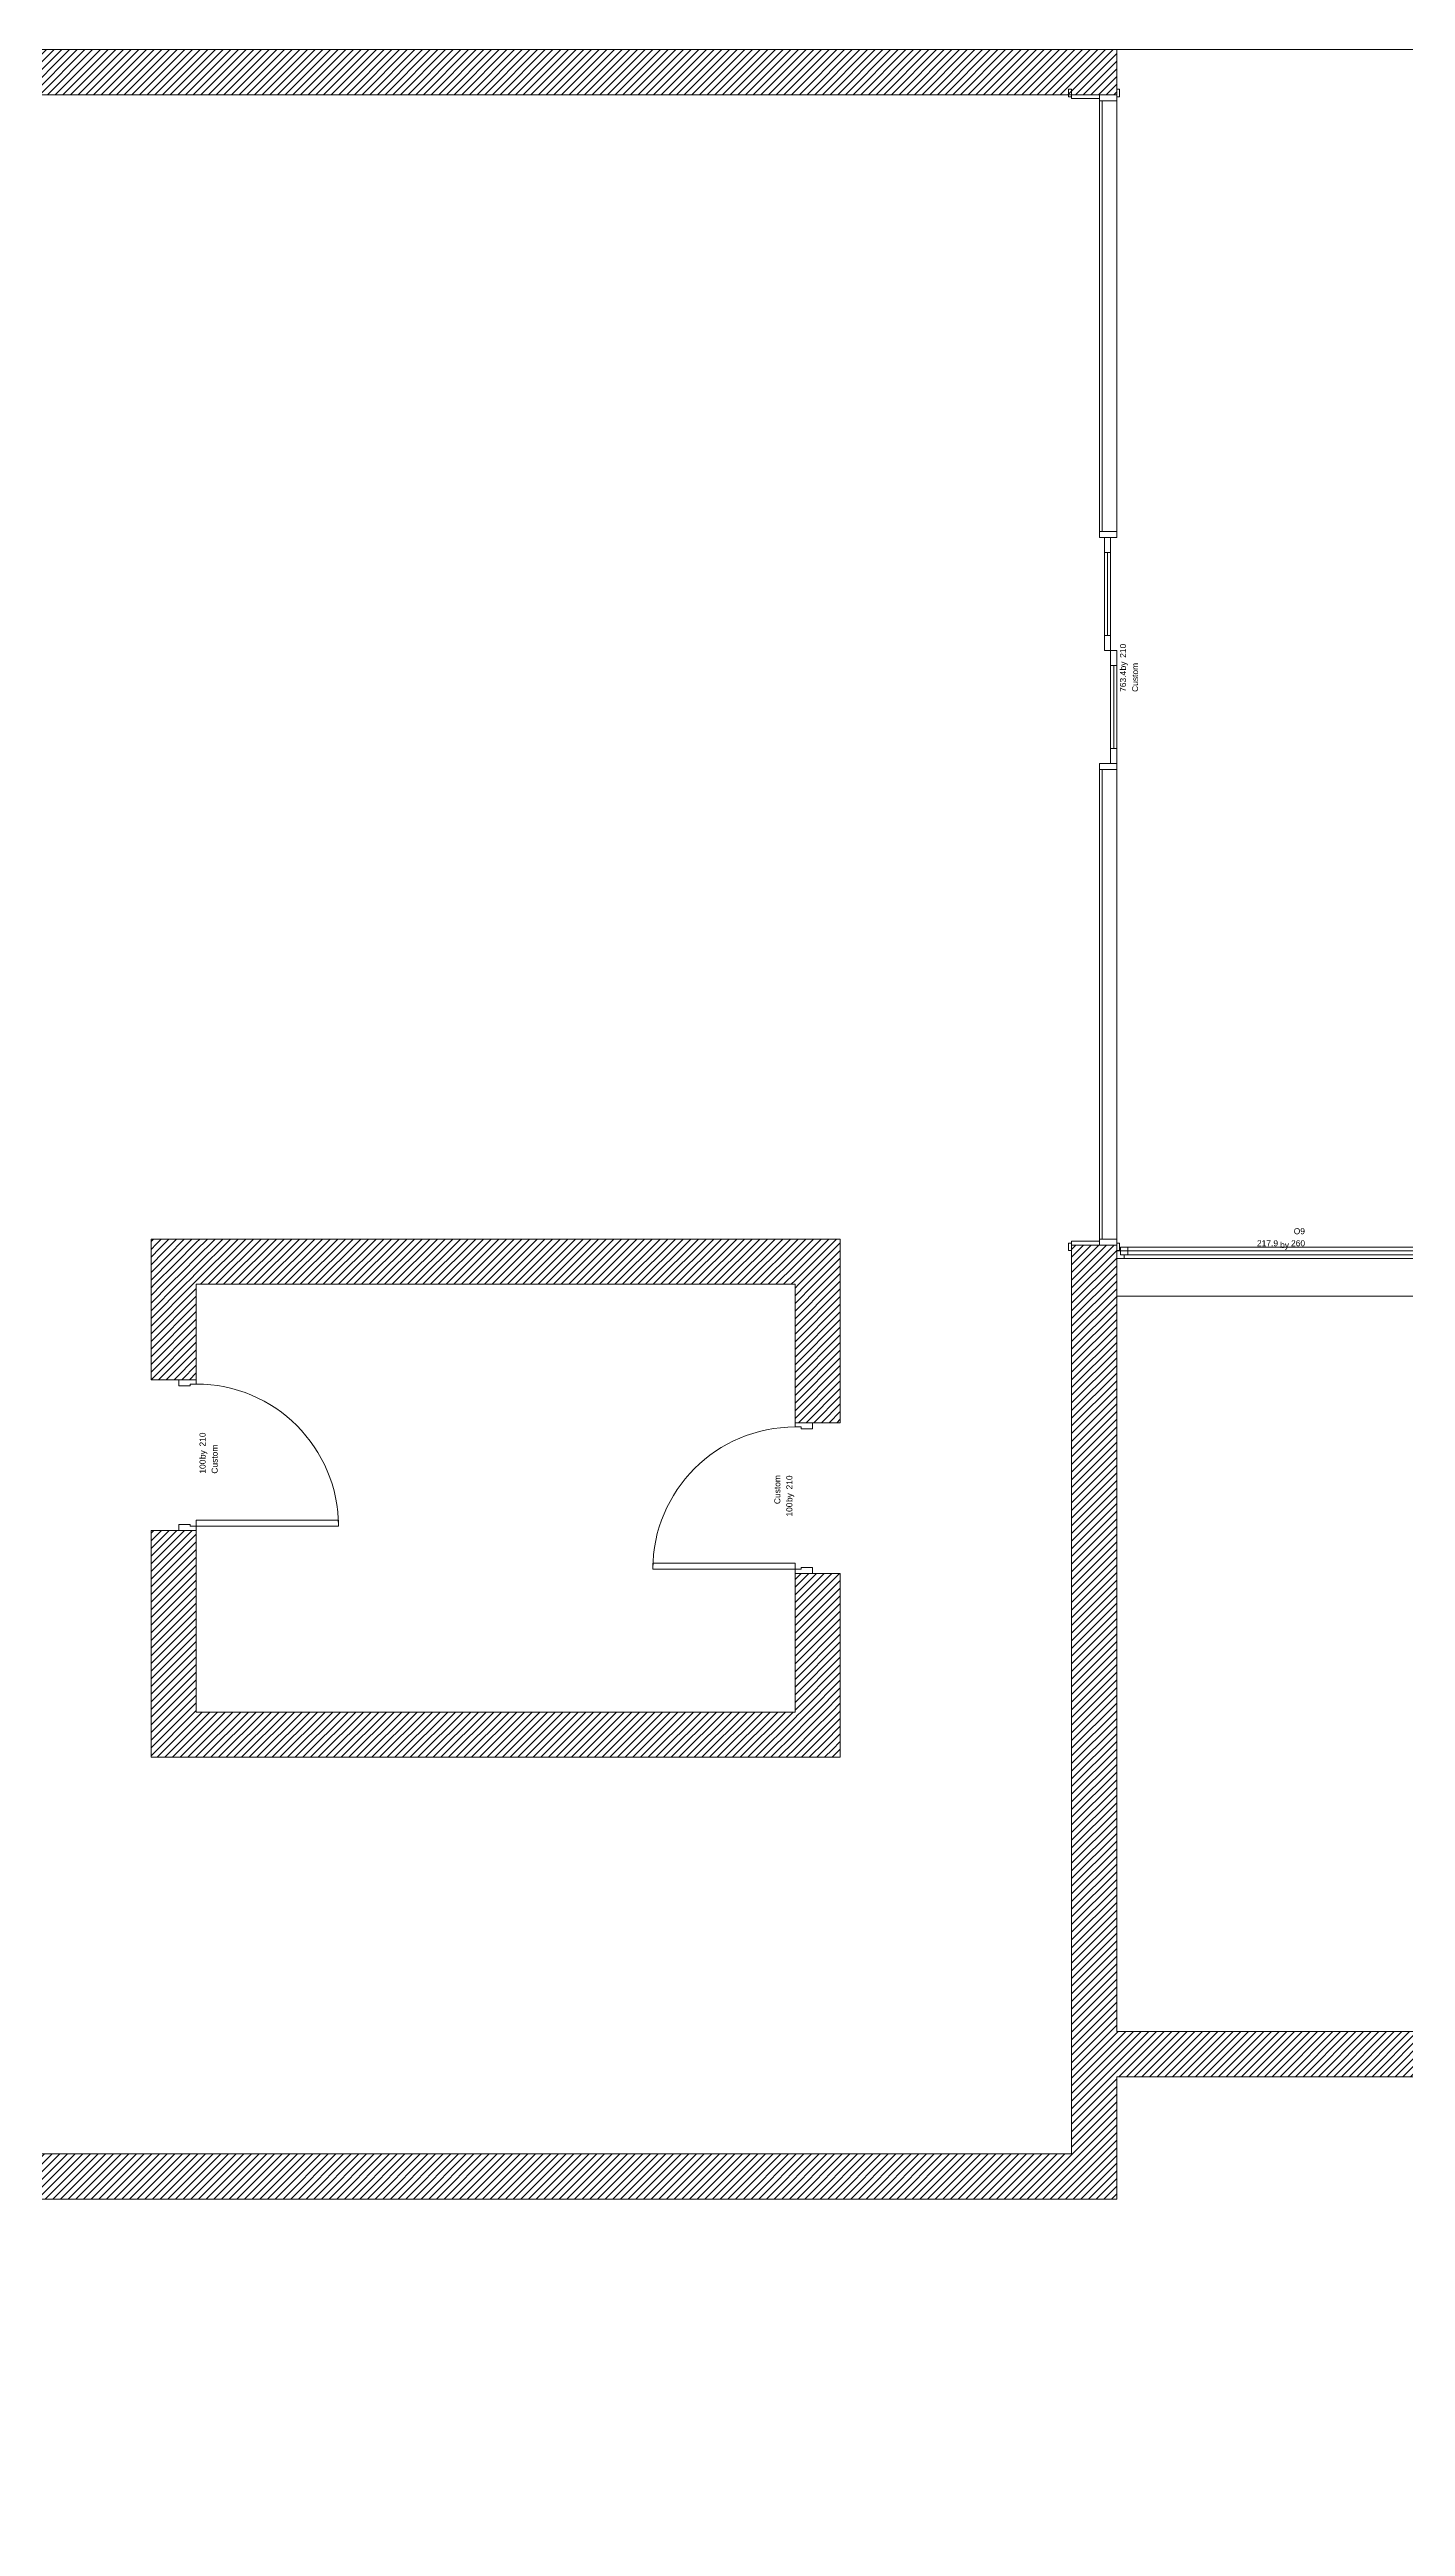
# Model space of a CAD drawing. Header units: millimetres. Extents: x -22335 to 45019, y -6963 to 25912.
# Drawn here: x 9029 to 18026, y 9474 to 25912 of the extents above; entities that cross this region are included whole.
import ezdxf
from ezdxf.enums import TextEntityAlignment as Align

# ---------------------------------------------------------------- set-up
doc = ezdxf.new("R2010")
doc.units = ezdxf.units.MM
doc.header["$MEASUREMENT"] = 0
for name, color, linetype in [('A_KONS_plosce', 7, 'Continuous'), ('A_KONS_zid zunanji', 7, 'Continuous'), ('Archicad Door Markers', 7, 'Continuous'), ('Archicad Doors', 7, 'Continuous'), ('Archicad Window Markers', 7, 'Continuous'), ('Archicad Windows', 7, 'Continuous')]:
    doc.layers.add(name, color=color, linetype=linetype)
for name, color, linetype, lineweight, true_color in [('A_KONS_plosce_Pen_No__89', 7, 'Continuous', 0, 0x71cebe), ('Archicad Doors_Pen_No__23', 7, 'Continuous', 20, 0xff6600), ('Archicad Doors_Pen_No__3', 7, 'Continuous', 13, 0xff6600), ('Archicad Windows_Pen_No__23', 7, 'Continuous', 20, 0xff6600), ('Archicad Windows_Pen_No__3', 7, 'Continuous', 13, 0xff6600)]:
    doc.layers.add(name, color=color, linetype=linetype, lineweight=lineweight, true_color=true_color)
for name, color, linetype, lineweight in [('A_KONS_zid zunanji_Pen_No__27', 7, 'Continuous', 20), ('Archicad Door Markers_Pen_No__7', 7, 'Continuous', 13), ('Archicad Doors_Pen_No__27', 7, 'Continuous', 20), ('Archicad Window Markers_Pen_No__7', 7, 'Continuous', 13), ('Archicad Windows_Pen_No__27', 7, 'Continuous', 20)]:
    doc.layers.add(name, color=color, linetype=linetype, lineweight=lineweight)
doc.styles.add('GENERATED_STYLE_1', font='arial.ttf')
pattern_1 = [(45, (0, 0), (-25.455843, 25.455843), [])]

# ---------------------------------------------------------------- blocks, each defined once
blk = doc.blocks.new('Slab_1', base_point=(-22196, 25912))
at = {"layer": 'A_KONS_plosce_Pen_No__89', "color": 123, "linetype": 'Continuous', "lineweight": 0, "true_color": 0x71cebe, "flags": 128}
blk.add_lwpolyline([(-22196, 25912), (-22196, -6834), (-12447, -6834), (-3773, -6834), (6716, -6834), (9171, -6834), (44877, -6834), (44877, 969), (44877, 11647), (44877, 25912)], close=True, dxfattribs=at)
blk = doc.blocks.new('Wall_18', base_point=(6271, 11647))
at = {"layer": 'A_KONS_zid zunanji', "linetype": 'Continuous', "lineweight": 0, "true_color": 0x000000}
h = blk.add_hatch(dxfattribs=at)
h.set_pattern_fill('Navadna_NF_Opeka', color=18, style=0, pattern_type=2)
h.set_pattern_definition(pattern_1)
h.paths.add_polyline_path([(6271, 11947), (6271, 11647), (6571, 11947)])
h = blk.add_hatch(dxfattribs=at)
h.set_pattern_fill('Navadna_NF_Opeka', color=18, style=0, pattern_type=2)
h.set_pattern_definition(pattern_1)
h.paths.add_polyline_path([(6571, 11947), (6271, 11647), (6571, 11647)])
h = blk.add_hatch(dxfattribs=at)
h.set_pattern_fill('Navadna_NF_Opeka', color=18, style=0, pattern_type=2)
h.set_pattern_definition(pattern_1)
h.paths.add_polyline_path([(15810, 11947), (6571, 11947), (6571, 11647), (15810, 11647)])
h = blk.add_hatch(dxfattribs=at)
h.set_pattern_fill('Navadna_NF_Opeka', color=18, style=0, pattern_type=2)
h.set_pattern_definition(pattern_1)
h.paths.add_polyline_path([(15810, 11947), (16110, 11647), (16110, 11947)])
h = blk.add_hatch(dxfattribs=at)
h.set_pattern_fill('Navadna_NF_Opeka', color=18, style=0, pattern_type=2)
h.set_pattern_definition(pattern_1)
h.paths.add_polyline_path([(15810, 11647), (16110, 11647), (15810, 11947)])
at = {"layer": 'A_KONS_zid zunanji_Pen_No__27', "color": 7, "linetype": 'Continuous', "lineweight": 20, "flags": 128}
for points in [[(6271, 11647), (6271, 11947)], [(15810, 11947), (6571, 11947)], [(16110, 11647), (16110, 11947)], [(6271, 11647), (16110, 11647)]]:
    blk.add_lwpolyline(points, dxfattribs=at)
blk = doc.blocks.new('Sliding Door with 2 Sidelights 27_5')
at = {"layer": 'Archicad Doors_Pen_No__23', "color": 30, "linetype": 'Continuous', "lineweight": 20, "true_color": 0xff6600}
for p, q in [((-3777, 0), (-3817, 0)), ((-3817, 0), (-3817, -115)), ((-3777, -115), (-3777, 0)), ((-919, 0), (-3777, 0)), ((-879, 0), (-919, 0)), ((-919, 0), (-919, -115)), ((-879, -115), (-879, 0)), ((661, 0), (621, 0)), ((621, 0), (621, -115)), ((661, -115), (661, 0)), ((3777, 0), (661, 0)), ((3817, 0), (3777, 0)), ((3777, 0), (3777, -115)), ((3817, -115), (3817, 0)), ((-3817, -115), (-3777, -115)), ((-919, -115), (-879, -115)), ((621, -115), (661, -115)), ((3777, -115), (3817, -115))]:
    blk.add_line(p, q, dxfattribs=at)
at = {"layer": 'Archicad Doors_Pen_No__23', "color": 30, "linetype": 'Continuous', "lineweight": 20, "true_color": 0xff6600, "flags": 128}
for points in [[(-919, -115), (-3777, -115), (-3777, 0), (-919, 0)], [(3777, 0), (661, 0), (661, -115), (3777, -115)]]:
    blk.add_lwpolyline(points, close=True, dxfattribs=at)
at = {"layer": 'Archicad Doors_Pen_No__27', "color": 7, "linetype": 'Continuous', "lineweight": 20}
for p, q in [((-3817, 0), (-3854, 0)), ((-3817, 0), (-3854, 0)), ((-3817, 0), (-3817, -115)), ((-3817, 0), (-3817, -115)), ((3817, 0), (3817, -115)), ((3817, 0), (3817, -115)), ((3817, 0), (3854, 0)), ((3817, 0), (3854, 0)), ((-3817, -115), (-3817, -300)), ((-3817, -115), (-3817, -300)), ((3817, -115), (3817, -300)), ((3817, -115), (3817, -300)), ((-3817, -300), (-3854, -300)), ((-3817, -300), (-3854, -300)), ((3817, -300), (3854, -300)), ((3817, -300), (3854, -300))]:
    blk.add_line(p, q, dxfattribs=at)
at = {"layer": 'Archicad Doors_Pen_No__3', "color": 30, "linetype": 'Continuous', "lineweight": 13, "true_color": 0xff6600}
for p, q in [((-3854, 0), (-3854, 19)), ((-3854, 19), (-3804, 19)), ((-3804, 0), (-3854, 0)), ((-3804, 19), (-3804, 0)), ((-129, 0), (-29, 0)), ((-129, -40), (-129, 0)), ((-29, 0), (-29, -40)), ((521, -40), (521, 0)), ((521, 0), (621, 0)), ((621, 0), (621, -40)), ((3804, 19), (3854, 19)), ((3804, 0), (3804, 19)), ((3854, 0), (3804, 0)), ((3854, 19), (3854, 0)), ((-3817, -300), (-3817, -115)), ((-3817, -115), (-3792, -115)), ((-3792, -115), (-3792, -300)), ((-3777, -97), (-919, -97)), ((-879, -40), (-779, -40)), ((-879, -80), (-879, -40)), ((-779, -80), (-879, -80)), ((-779, -40), (-779, -80)), ((-779, -60), (-229, -60)), ((-229, -80), (-229, -40)), ((-229, -40), (-129, -40)), ((-129, -80), (-229, -80)), ((-29, -40), (-129, -40)), ((-129, -40), (-129, -80)), ((-29, -20), (521, -20)), ((621, -40), (521, -40)), ((3777, -97), (661, -97)), ((3792, -300), (3792, -115)), ((3792, -115), (3817, -115)), ((3817, -115), (3817, -300)), ((-3854, -319), (-3854, -300)), ((-3854, -300), (-3804, -300)), ((-3804, -319), (-3854, -319)), ((-3792, -300), (-3817, -300)), ((-3804, -300), (-3804, -319)), ((3817, -300), (3792, -300)), ((3804, -300), (3854, -300)), ((3804, -319), (3804, -300)), ((3854, -319), (3804, -319)), ((3854, -300), (3854, -319))]:
    blk.add_line(p, q, dxfattribs=at)
at = {"layer": 'Archicad Doors_Pen_No__3', "color": 30, "linetype": 'Continuous', "lineweight": 13, "true_color": 0xff6600, "flags": 128}
for points in [[(-29, 0), (521, 0), (521, -20), (-29, -20)], [(-779, -40), (-229, -40), (-229, -60), (-779, -60)], [(-779, -60), (-229, -60), (-229, -80), (-779, -80)], [(-29, -20), (521, -20), (521, -40), (-29, -40)]]:
    blk.add_lwpolyline(points, close=True, dxfattribs=at)
blk = doc.blocks.new('Basic Window-Door-Skylight Marker')
at = {"layer": 'Archicad Window Markers_Pen_No__7', "color": 7, "lineweight": 13, "style": 'GENERATED_STYLE_1'}
for tag, p in [('AC_WIDO_ID', (-157, 99)), ('AC_WIDO_A_SIZE', (-157, 20)), ('GS_Separator', (-23, 8)), ('AC_WIDO_B_SIZE', (65, 19))]:
    blk.add_attdef(tag, text='', height=40, dxfattribs=at).set_placement(p, align=Align.BOTTOM_LEFT)
blk = doc.blocks.new('Wall_31', base_point=(16110, 11647))
at = {"layer": 'A_KONS_zid zunanji', "linetype": 'Continuous', "lineweight": 0, "true_color": 0x000000}
h = blk.add_hatch(dxfattribs=at)
h.set_pattern_fill('Navadna_NF_Opeka', color=18, style=0, pattern_type=2)
h.set_pattern_definition(pattern_1)
h.paths.add_polyline_path([(15810, 25612), (16110, 25912), (15810, 25912)])
h = blk.add_hatch(dxfattribs=at)
h.set_pattern_fill('Navadna_NF_Opeka', color=18, style=0, pattern_type=2)
h.set_pattern_definition(pattern_1)
h.paths.add_polyline_path([(15810, 25612), (16110, 25612), (16110, 25912)])
h = blk.add_hatch(dxfattribs=at)
h.set_pattern_fill('Navadna_NF_Opeka', color=18, style=0, pattern_type=2)
h.set_pattern_definition(pattern_1)
h.paths.add_polyline_path([(15810, 11947), (16110, 11947), (16110, 17978), (15810, 17978)])
at = {"layer": 'A_KONS_zid zunanji_Pen_No__27', "color": 7, "linetype": 'Continuous', "lineweight": 20}
for p, q in [((15810, 25612), (15810, 25649)), ((16110, 25612), (16110, 25649)), ((15995, 25612), (15810, 25612)), ((16110, 25612), (15995, 25612)), ((15810, 17978), (15810, 17941)), ((15995, 17978), (15810, 17978)), ((16110, 17978), (15995, 17978)), ((16110, 17978), (16110, 17941))]:
    blk.add_line(p, q, dxfattribs=at)
at = {"layer": 'A_KONS_zid zunanji_Pen_No__27', "color": 7, "linetype": 'Continuous', "lineweight": 20, "flags": 128}
for points in [[(16110, 25912), (15810, 25912)], [(16110, 25612), (16110, 25912)], [(15810, 17978), (15810, 11947)], [(16110, 17939), (16110, 17978)], [(16110, 12759), (16110, 17639)], [(16110, 11947), (16110, 12459)]]:
    blk.add_lwpolyline(points, dxfattribs=at)
at = {"layer": 'Archicad Door Markers', "color": 161, "lineweight": 13, "true_color": 0x40a5ff}
ref = blk.add_blockref('Basic Window-Door-Skylight Marker', (15810, 21795), dxfattribs=dict(at, rotation=90))
ref.add_attrib('AC_MarkerText_1', 'Custom', dxfattribs={"layer": 'Archicad Door Markers_Pen_No__7', "color": 7, "lineweight": 13, "height": 40, "rotation": 90, "style": 'GENERATED_STYLE_1'}).set_placement((16264, 21649), align=Align.BOTTOM_LEFT)
ref.add_attrib('GS_Separator', ' by ', dxfattribs={"layer": 'Archicad Door Markers_Pen_No__7', "color": 7, "lineweight": 13, "height": 40, "rotation": 90, "style": 'GENERATED_STYLE_1'}).set_placement((16184, 21776), align=Align.BOTTOM_LEFT)
ref.add_attrib('AC_WIDO_A_SIZE', '763.4', dxfattribs={"layer": 'Archicad Door Markers_Pen_No__7', "color": 7, "lineweight": 13, "height": 40, "rotation": 90, "style": 'GENERATED_STYLE_1'}).set_placement((16184, 21649), align=Align.BOTTOM_LEFT)
ref.add_attrib('AC_WIDO_B_SIZE', '210', dxfattribs={"layer": 'Archicad Door Markers_Pen_No__7', "color": 7, "lineweight": 13, "height": 40, "rotation": 90, "style": 'GENERATED_STYLE_1'}).set_placement((16184, 21875), align=Align.BOTTOM_LEFT)
at = {"layer": 'Archicad Doors', "color": 21, "linetype": 'Continuous', "lineweight": 0, "true_color": 0xff9955, "zscale": 1000, "rotation": 270}
blk.add_blockref('Sliding Door with 2 Sidelights 27_5', (16110, 21795), dxfattribs=at)
blk = doc.blocks.new('Wall_32', base_point=(6271, 25912))
at = {"layer": 'A_KONS_zid zunanji', "linetype": 'Continuous', "lineweight": 0, "true_color": 0x000000}
h = blk.add_hatch(dxfattribs=at)
h.set_pattern_fill('Navadna_NF_Opeka', color=18, style=0, pattern_type=2)
h.set_pattern_definition(pattern_1)
h.paths.add_polyline_path([(6571, 25612), (15810, 25612), (15810, 25912), (6571, 25912)])
at = {"layer": 'A_KONS_zid zunanji_Pen_No__27', "color": 7, "linetype": 'Continuous', "lineweight": 20, "flags": 128}
for points in [[(15810, 25912), (6571, 25912)], [(6571, 25612), (15810, 25612)]]:
    blk.add_lwpolyline(points, dxfattribs=at)
blk = doc.blocks.new('Window 27_9')
at = {"layer": 'Archicad Windows_Pen_No__23', "color": 30, "linetype": 'Continuous', "lineweight": 20, "true_color": 0xff6600}
for p, q in [((-1090, 0), (-1065, 0)), ((-1065, 25), (-1015, 25)), ((-1065, -25), (-1065, 25)), ((-1065, 0), (-1065, -25)), ((-1015, 25), (-1015, -25)), ((-1015, 25), (1015, 25)), ((-1015, 0), (1015, 0)), ((1015, -25), (1015, 25)), ((1015, 25), (1065, 25)), ((1065, 25), (1065, -25)), ((1065, -25), (1065, 0)), ((1065, 0), (1090, 0)), ((-1040, -50), (-1090, -50)), ((-1065, -25), (-1040, -25)), ((-1015, -25), (-1065, -25)), ((-1040, -25), (-1040, -50)), ((1015, -25), (-1015, -25)), ((1065, -25), (1015, -25)), ((1040, -50), (1040, -25)), ((1040, -25), (1065, -25)), ((1090, -50), (1040, -50))]:
    blk.add_line(p, q, dxfattribs=at)
at = {"layer": 'Archicad Windows_Pen_No__27', "color": 7, "linetype": 'Continuous', "lineweight": 20}
for p, q in [((-1090, 0), (-1090, -50)), ((-1090, 0), (-1090, -50)), ((1090, 0), (1090, -50)), ((1090, 0), (1090, -50)), ((-1090, -50), (-1090, -300)), ((1090, -50), (1090, -300))]:
    blk.add_line(p, q, dxfattribs=at)
at = {"layer": 'Archicad Windows_Pen_No__3', "color": 30, "linetype": 'Continuous', "lineweight": 13, "true_color": 0xff6600}
for p, q in [((-1090, 0), (1090, 0)), ((-1015, 25), (1015, 25)), ((1040, -50), (-1040, -50)), ((-1090, -300), (1090, -300))]:
    blk.add_line(p, q, dxfattribs=at)
blk = doc.blocks.new('Window 27_10')
at = {"layer": 'Archicad Windows_Pen_No__23', "color": 30, "linetype": 'Continuous', "lineweight": 20, "true_color": 0xff6600}
for p, q in [((-1162, 0), (-1137, 0)), ((-1137, 25), (-1087, 25)), ((-1137, -25), (-1137, 25)), ((-1137, 0), (-1137, -25)), ((-1087, 25), (-1087, -25)), ((-1087, 25), (1087, 25)), ((-1087, 0), (1087, 0)), ((1087, -25), (1087, 25)), ((1087, 25), (1137, 25)), ((1137, 25), (1137, -25)), ((1137, -25), (1137, 0)), ((1137, 0), (1162, 0)), ((-1112, -50), (-1162, -50)), ((-1137, -25), (-1112, -25)), ((-1087, -25), (-1137, -25)), ((-1112, -25), (-1112, -50)), ((1087, -25), (-1087, -25)), ((1137, -25), (1087, -25)), ((1112, -50), (1112, -25)), ((1112, -25), (1137, -25)), ((1162, -50), (1112, -50))]:
    blk.add_line(p, q, dxfattribs=at)
at = {"layer": 'Archicad Windows_Pen_No__27', "color": 7, "linetype": 'Continuous', "lineweight": 20}
for p, q in [((-1162, 0), (-1162, -50)), ((-1162, 0), (-1162, -50)), ((1162, 0), (1162, -50)), ((1162, 0), (1162, -50)), ((-1162, -50), (-1162, -300)), ((1162, -50), (1162, -300))]:
    blk.add_line(p, q, dxfattribs=at)
at = {"layer": 'Archicad Windows_Pen_No__3', "color": 30, "linetype": 'Continuous', "lineweight": 13, "true_color": 0xff6600}
for p, q in [((-1162, 0), (1162, 0)), ((-1087, 25), (1087, 25)), ((1112, -50), (-1112, -50)), ((-1162, -300), (1162, -300))]:
    blk.add_line(p, q, dxfattribs=at)
blk = doc.blocks.new('Wall_37', base_point=(25274, 17939))
at = {"layer": 'A_KONS_zid zunanji', "linetype": 'Continuous', "lineweight": 0, "true_color": 0x000000}
h = blk.add_hatch(dxfattribs=at)
h.set_pattern_fill('Navadna_NF_Opeka', color=18, style=0, pattern_type=2)
h.set_pattern_definition(pattern_1)
h.paths.add_polyline_path([(18290, 17939), (18290, 17639), (22949, 17639), (22949, 17939)])
at = {"layer": 'A_KONS_zid zunanji_Pen_No__27', "color": 7, "linetype": 'Continuous', "lineweight": 20}
for p, q in [((16110, 17939), (16110, 17889)), ((18290, 17939), (18290, 17889)), ((22949, 17939), (22949, 17889)), ((25274, 17939), (25274, 17889)), ((16110, 17889), (16110, 17639)), ((18290, 17889), (18290, 17639)), ((22949, 17889), (22949, 17639)), ((25274, 17889), (25274, 17639))]:
    blk.add_line(p, q, dxfattribs=at)
at = {"layer": 'A_KONS_zid zunanji_Pen_No__27', "color": 7, "linetype": 'Continuous', "lineweight": 20, "flags": 128}
for points in [[(22949, 17939), (18290, 17939)], [(18590, 17639), (22649, 17639)]]:
    blk.add_lwpolyline(points, dxfattribs=at)
at = {"layer": 'Archicad Window Markers', "color": 161, "lineweight": 13, "true_color": 0x40a5ff}
ref = blk.add_blockref('Basic Window-Door-Skylight Marker', (17200, 17639), dxfattribs=dict(at, rotation=180))
ref.add_attrib('GS_Separator', ' by ', dxfattribs={"layer": 'Archicad Window Markers_Pen_No__7', "color": 7, "lineweight": 13, "height": 40, "rotation": 360, "style": 'GENERATED_STYLE_1'}).set_placement((17179, 17947), align=Align.BOTTOM_LEFT)
ref.add_attrib('AC_WIDO_ID', 'O9', dxfattribs={"layer": 'Archicad Window Markers_Pen_No__7', "color": 7, "lineweight": 13, "height": 40, "rotation": 360, "style": 'GENERATED_STYLE_1'}).set_placement((17285, 18038), align=Align.BOTTOM_LEFT)
ref.add_attrib('AC_WIDO_A_SIZE', '217.9', dxfattribs={"layer": 'Archicad Window Markers_Pen_No__7', "color": 7, "lineweight": 13, "height": 40, "rotation": 360, "style": 'GENERATED_STYLE_1'}).set_placement((17041, 17958), align=Align.BOTTOM_LEFT)
ref.add_attrib('AC_WIDO_B_SIZE', '260', dxfattribs={"layer": 'Archicad Window Markers_Pen_No__7', "color": 7, "lineweight": 13, "height": 40, "rotation": 360, "style": 'GENERATED_STYLE_1'}).set_placement((17267, 17958), align=Align.BOTTOM_LEFT)
ref = blk.add_blockref('Basic Window-Door-Skylight Marker', (24112, 17639), dxfattribs=dict(at, rotation=180))
ref.add_attrib('GS_Separator', ' by ', dxfattribs={"layer": 'Archicad Window Markers_Pen_No__7', "color": 7, "lineweight": 13, "height": 40, "rotation": 360, "style": 'GENERATED_STYLE_1'}).set_placement((24090, 17947), align=Align.BOTTOM_LEFT)
ref.add_attrib('AC_WIDO_ID', 'O0', dxfattribs={"layer": 'Archicad Window Markers_Pen_No__7', "color": 7, "lineweight": 13, "height": 40, "rotation": 360, "style": 'GENERATED_STYLE_1'}).set_placement((24197, 18038), align=Align.BOTTOM_LEFT)
ref.add_attrib('AC_WIDO_A_SIZE', '232.5', dxfattribs={"layer": 'Archicad Window Markers_Pen_No__7', "color": 7, "lineweight": 13, "height": 40, "rotation": 360, "style": 'GENERATED_STYLE_1'}).set_placement((23953, 17958), align=Align.BOTTOM_LEFT)
ref.add_attrib('AC_WIDO_B_SIZE', '260', dxfattribs={"layer": 'Archicad Window Markers_Pen_No__7', "color": 7, "lineweight": 13, "height": 40, "rotation": 360, "style": 'GENERATED_STYLE_1'}).set_placement((24179, 17958), align=Align.BOTTOM_LEFT)
at = {"layer": 'Archicad Windows', "color": 21, "linetype": 'Continuous', "lineweight": 0, "true_color": 0xff9955, "zscale": 1000}
blk.add_blockref('Window 27_9', (17200, 17939), dxfattribs=at)
at = {"layer": 'Archicad Windows', "color": 21, "linetype": 'Continuous', "lineweight": 0, "true_color": 0xff9955, "xscale": -1, "zscale": 1000}
blk.add_blockref('Window 27_10', (24112, 17939), dxfattribs=at)
blk = doc.blocks.new('Wall_38', base_point=(25274, 12759))
at = {"layer": 'A_KONS_zid zunanji', "linetype": 'Continuous', "lineweight": 0, "true_color": 0x000000}
h = blk.add_hatch(dxfattribs=at)
h.set_pattern_fill('Navadna_NF_Opeka', color=18, style=0, pattern_type=2)
h.set_pattern_definition(pattern_1)
h.paths.add_polyline_path([(25274, 12759), (16110, 12759), (16110, 12459), (25274, 12459)])
at = {"layer": 'A_KONS_zid zunanji_Pen_No__27', "color": 7, "linetype": 'Continuous', "lineweight": 20, "flags": 128}
for points in [[(18290, 12759), (16110, 12759)], [(20267, 12759), (18590, 12759)], [(22649, 12759), (20567, 12759)], [(25274, 12759), (22949, 12759)], [(16110, 12459), (25274, 12459)]]:
    blk.add_lwpolyline(points, dxfattribs=at)
blk = doc.blocks.new('Wall_50', base_point=(9702, 18018))
at = {"layer": 'A_KONS_zid zunanji', "linetype": 'Continuous', "lineweight": 0, "true_color": 0x000000}
h = blk.add_hatch(dxfattribs=at)
h.set_pattern_fill('Navadna_NF_Opeka', color=18, style=0, pattern_type=2)
h.set_pattern_definition(pattern_1)
h.paths.add_polyline_path([(10002, 17718), (9702, 18018), (9702, 17718)])
h = blk.add_hatch(dxfattribs=at)
h.set_pattern_fill('Navadna_NF_Opeka', color=18, style=0, pattern_type=2)
h.set_pattern_definition(pattern_1)
h.paths.add_polyline_path([(10002, 18018), (9702, 18018), (10002, 17718)])
h = blk.add_hatch(dxfattribs=at)
h.set_pattern_fill('Navadna_NF_Opeka', color=18, style=0, pattern_type=2)
h.set_pattern_definition(pattern_1)
h.paths.add_polyline_path([(10002, 17718), (13976, 17718), (13976, 18018), (10002, 18018)])
h = blk.add_hatch(dxfattribs=at)
h.set_pattern_fill('Navadna_NF_Opeka', color=18, style=0, pattern_type=2)
h.set_pattern_definition(pattern_1)
h.paths.add_polyline_path([(13976, 17718), (14276, 17718), (14276, 18018)])
h = blk.add_hatch(dxfattribs=at)
h.set_pattern_fill('Navadna_NF_Opeka', color=18, style=0, pattern_type=2)
h.set_pattern_definition(pattern_1)
h.paths.add_polyline_path([(13976, 17718), (14276, 18018), (13976, 18018)])
at = {"layer": 'A_KONS_zid zunanji_Pen_No__27', "color": 7, "linetype": 'Continuous', "lineweight": 20, "flags": 128}
for points in [[(9702, 18018), (9702, 17718)], [(14276, 18018), (9702, 18018)], [(14276, 18018), (14276, 17718)], [(10002, 17718), (13976, 17718)]]:
    blk.add_lwpolyline(points, dxfattribs=at)
blk = doc.blocks.new('Door 27_3')
at = {"layer": 'Archicad Doors_Pen_No__23', "color": 30, "linetype": 'Continuous', "lineweight": 20, "true_color": 0xff6600}
for p, q in [((-472, 0), (-500, 0)), ((-500, 0), (-500, -115)), ((-472, -40), (-472, 0)), ((500, 0), (472, 0)), ((472, 0), (472, -40)), ((500, -115), (500, 0)), ((-500, -115), (-460, -115)), ((-460, -40), (-472, -40)), ((-460, -115), (-460, -40)), ((472, -40), (460, -40)), ((460, -40), (460, -115)), ((460, -115), (500, -115))]:
    blk.add_line(p, q, dxfattribs=at)
at = {"layer": 'Archicad Doors_Pen_No__27', "color": 7, "linetype": 'Continuous', "lineweight": 20}
for p, q in [((-500, 0), (-500, -115)), ((-500, 0), (-500, -115)), ((500, 0), (500, -115)), ((500, 0), (500, -115)), ((-500, -115), (-500, -300)), ((500, -115), (500, -300))]:
    blk.add_line(p, q, dxfattribs=at)
at = {"layer": 'Archicad Doors_Pen_No__3', "color": 30, "linetype": 'Continuous', "lineweight": 13, "true_color": 0xff6600}
for p, q in [((432, 0), (432, 944)), ((432, 944), (472, 944)), ((472, 944), (472, 0)), ((472, 0), (432, 0))]:
    blk.add_line(p, q, dxfattribs=at)
blk.add_arc((472, 0), 944, 90, 180, dxfattribs=at)
blk = doc.blocks.new('Wall_51', base_point=(14276, 18018))
at = {"layer": 'A_KONS_zid zunanji', "linetype": 'Continuous', "lineweight": 0, "true_color": 0x000000}
h = blk.add_hatch(dxfattribs=at)
h.set_pattern_fill('Navadna_NF_Opeka', color=18, style=0, pattern_type=2)
h.set_pattern_definition(pattern_1)
h.paths.add_polyline_path([(13976, 17718), (13976, 16799), (14276, 16799), (14276, 17718)])
h = blk.add_hatch(dxfattribs=at)
h.set_pattern_fill('Navadna_NF_Opeka', color=18, style=0, pattern_type=2)
h.set_pattern_definition(pattern_1)
h.paths.add_polyline_path([(13976, 14879), (14276, 14879), (14276, 15799), (13976, 15799)])
h = blk.add_hatch(dxfattribs=at)
h.set_pattern_fill('Navadna_NF_Opeka', color=18, style=0, pattern_type=2)
h.set_pattern_definition(pattern_1)
h.paths.add_polyline_path([(13976, 14579), (14276, 14579), (13976, 14879)])
h = blk.add_hatch(dxfattribs=at)
h.set_pattern_fill('Navadna_NF_Opeka', color=18, style=0, pattern_type=2)
h.set_pattern_definition(pattern_1)
h.paths.add_polyline_path([(13976, 14879), (14276, 14579), (14276, 14879)])
at = {"layer": 'A_KONS_zid zunanji_Pen_No__27', "color": 7, "linetype": 'Continuous', "lineweight": 20}
for p, q in [((13976, 16799), (14091, 16799)), ((14091, 16799), (14276, 16799)), ((13976, 15799), (14091, 15799)), ((14091, 15799), (14276, 15799))]:
    blk.add_line(p, q, dxfattribs=at)
at = {"layer": 'A_KONS_zid zunanji_Pen_No__27', "color": 7, "linetype": 'Continuous', "lineweight": 20, "flags": 128}
for points in [[(13976, 17718), (13976, 16799)], [(14276, 16799), (14276, 17718)], [(13976, 15799), (13976, 14879)], [(14276, 14579), (14276, 15799)], [(14276, 14579), (13976, 14579)]]:
    blk.add_lwpolyline(points, dxfattribs=at)
at = {"layer": 'Archicad Door Markers', "color": 161, "lineweight": 13, "true_color": 0x40a5ff}
ref = blk.add_blockref('Basic Window-Door-Skylight Marker', (14276, 16299), dxfattribs=dict(at, rotation=270))
ref.add_attrib('AC_MarkerText_1', 'Custom', dxfattribs={"layer": 'Archicad Door Markers_Pen_No__7', "color": 7, "lineweight": 13, "height": 40, "rotation": 90, "style": 'GENERATED_STYLE_1'}).set_placement((13890, 16259), align=Align.BOTTOM_LEFT)
ref.add_attrib('GS_Separator', ' by ', dxfattribs={"layer": 'Archicad Door Markers_Pen_No__7', "color": 7, "lineweight": 13, "height": 40, "rotation": 90, "style": 'GENERATED_STYLE_1'}).set_placement((13970, 16257), align=Align.BOTTOM_LEFT)
ref.add_attrib('AC_WIDO_A_SIZE', '100', dxfattribs={"layer": 'Archicad Door Markers_Pen_No__7', "color": 7, "lineweight": 13, "height": 40, "rotation": 90, "style": 'GENERATED_STYLE_1'}).set_placement((13970, 16176), align=Align.BOTTOM_LEFT)
ref.add_attrib('AC_WIDO_B_SIZE', '210', dxfattribs={"layer": 'Archicad Door Markers_Pen_No__7', "color": 7, "lineweight": 13, "height": 40, "rotation": 90, "style": 'GENERATED_STYLE_1'}).set_placement((13970, 16356), align=Align.BOTTOM_LEFT)
at = {"layer": 'Archicad Doors', "color": 21, "linetype": 'Continuous', "lineweight": 0, "true_color": 0xff9955, "xscale": -1, "zscale": 1000, "rotation": 90}
blk.add_blockref('Door 27_3', (13976, 16299), dxfattribs=at)
blk = doc.blocks.new('Wall_52', base_point=(14276, 14579))
at = {"layer": 'A_KONS_zid zunanji', "linetype": 'Continuous', "lineweight": 0, "true_color": 0x000000}
h = blk.add_hatch(dxfattribs=at)
h.set_pattern_fill('Navadna_NF_Opeka', color=18, style=0, pattern_type=2)
h.set_pattern_definition(pattern_1)
h.paths.add_polyline_path([(9702, 14879), (9702, 14579), (10002, 14879)])
h = blk.add_hatch(dxfattribs=at)
h.set_pattern_fill('Navadna_NF_Opeka', color=18, style=0, pattern_type=2)
h.set_pattern_definition(pattern_1)
h.paths.add_polyline_path([(10002, 14879), (9702, 14579), (10002, 14579)])
h = blk.add_hatch(dxfattribs=at)
h.set_pattern_fill('Navadna_NF_Opeka', color=18, style=0, pattern_type=2)
h.set_pattern_definition(pattern_1)
h.paths.add_polyline_path([(13976, 14879), (10002, 14879), (10002, 14579), (13976, 14579)])
at = {"layer": 'A_KONS_zid zunanji_Pen_No__27', "color": 7, "linetype": 'Continuous', "lineweight": 20, "flags": 128}
for points in [[(9702, 14579), (9702, 14879)], [(13976, 14879), (10002, 14879)], [(9702, 14579), (13976, 14579)]]:
    blk.add_lwpolyline(points, dxfattribs=at)
blk = doc.blocks.new('Wall_53', base_point=(9702, 14579))
at = {"layer": 'A_KONS_zid zunanji', "linetype": 'Continuous', "lineweight": 0, "true_color": 0x000000}
h = blk.add_hatch(dxfattribs=at)
h.set_pattern_fill('Navadna_NF_Opeka', color=18, style=0, pattern_type=2)
h.set_pattern_definition(pattern_1)
h.paths.add_polyline_path([(10002, 17718), (9702, 17718), (9702, 17084), (10002, 17084)])
h = blk.add_hatch(dxfattribs=at)
h.set_pattern_fill('Navadna_NF_Opeka', color=18, style=0, pattern_type=2)
h.set_pattern_definition(pattern_1)
h.paths.add_polyline_path([(9702, 14879), (10002, 14879), (10002, 16084), (9702, 16084)])
at = {"layer": 'A_KONS_zid zunanji_Pen_No__27', "color": 7, "linetype": 'Continuous', "lineweight": 20}
for p, q in [((9887, 17084), (9702, 17084)), ((10002, 17084), (9887, 17084)), ((9887, 16084), (9702, 16084)), ((10002, 16084), (9887, 16084))]:
    blk.add_line(p, q, dxfattribs=at)
at = {"layer": 'A_KONS_zid zunanji_Pen_No__27', "color": 7, "linetype": 'Continuous', "lineweight": 20, "flags": 128}
for points in [[(9702, 17718), (9702, 17084)], [(10002, 17084), (10002, 17718)], [(9702, 16084), (9702, 14879)], [(10002, 14879), (10002, 16084)]]:
    blk.add_lwpolyline(points, dxfattribs=at)
at = {"layer": 'Archicad Door Markers', "color": 161, "lineweight": 13, "true_color": 0x40a5ff}
ref = blk.add_blockref('Basic Window-Door-Skylight Marker', (9702, 16584), dxfattribs=dict(at, rotation=90))
ref.add_attrib('AC_MarkerText_1', 'Custom', dxfattribs={"layer": 'Archicad Door Markers_Pen_No__7', "color": 7, "lineweight": 13, "height": 40, "rotation": 90, "style": 'GENERATED_STYLE_1'}).set_placement((10156, 16461), align=Align.BOTTOM_LEFT)
ref.add_attrib('GS_Separator', ' by ', dxfattribs={"layer": 'Archicad Door Markers_Pen_No__7', "color": 7, "lineweight": 13, "height": 40, "rotation": 90, "style": 'GENERATED_STYLE_1'}).set_placement((10076, 16542), align=Align.BOTTOM_LEFT)
ref.add_attrib('AC_WIDO_A_SIZE', '100', dxfattribs={"layer": 'Archicad Door Markers_Pen_No__7', "color": 7, "lineweight": 13, "height": 40, "rotation": 90, "style": 'GENERATED_STYLE_1'}).set_placement((10076, 16461), align=Align.BOTTOM_LEFT)
ref.add_attrib('AC_WIDO_B_SIZE', '210', dxfattribs={"layer": 'Archicad Door Markers_Pen_No__7', "color": 7, "lineweight": 13, "height": 40, "rotation": 90, "style": 'GENERATED_STYLE_1'}).set_placement((10076, 16641), align=Align.BOTTOM_LEFT)
at = {"layer": 'Archicad Doors', "color": 21, "linetype": 'Continuous', "lineweight": 0, "true_color": 0xff9955, "zscale": 1000, "rotation": 270}
blk.add_blockref('Door 27_3', (10002, 16584), dxfattribs=at)

msp = doc.modelspace()

# ---------------------------------------------------------------- block references
at = {"layer": 'A_KONS_plosce', "color": 123, "linetype": 'Continuous', "lineweight": 0, "true_color": 0x71cebe}
msp.add_blockref('Slab_1', (-22196, 25912), dxfattribs=at)
at = {"layer": 'A_KONS_zid zunanji', "color": 7, "lineweight": 20}
for name, p in [('Wall_32', (6271, 25912)), ('Wall_31', (16110, 11647)), ('Wall_37', (25274, 17939)), ('Wall_50', (9702, 18018)), ('Wall_53', (9702, 14579)), ('Wall_51', (14276, 18018)), ('Wall_52', (14276, 14579)), ('Wall_38', (25274, 12759)), ('Wall_18', (6271, 11647))]:
    msp.add_blockref(name, p, dxfattribs=at)

doc.saveas('drawing.dxf')
